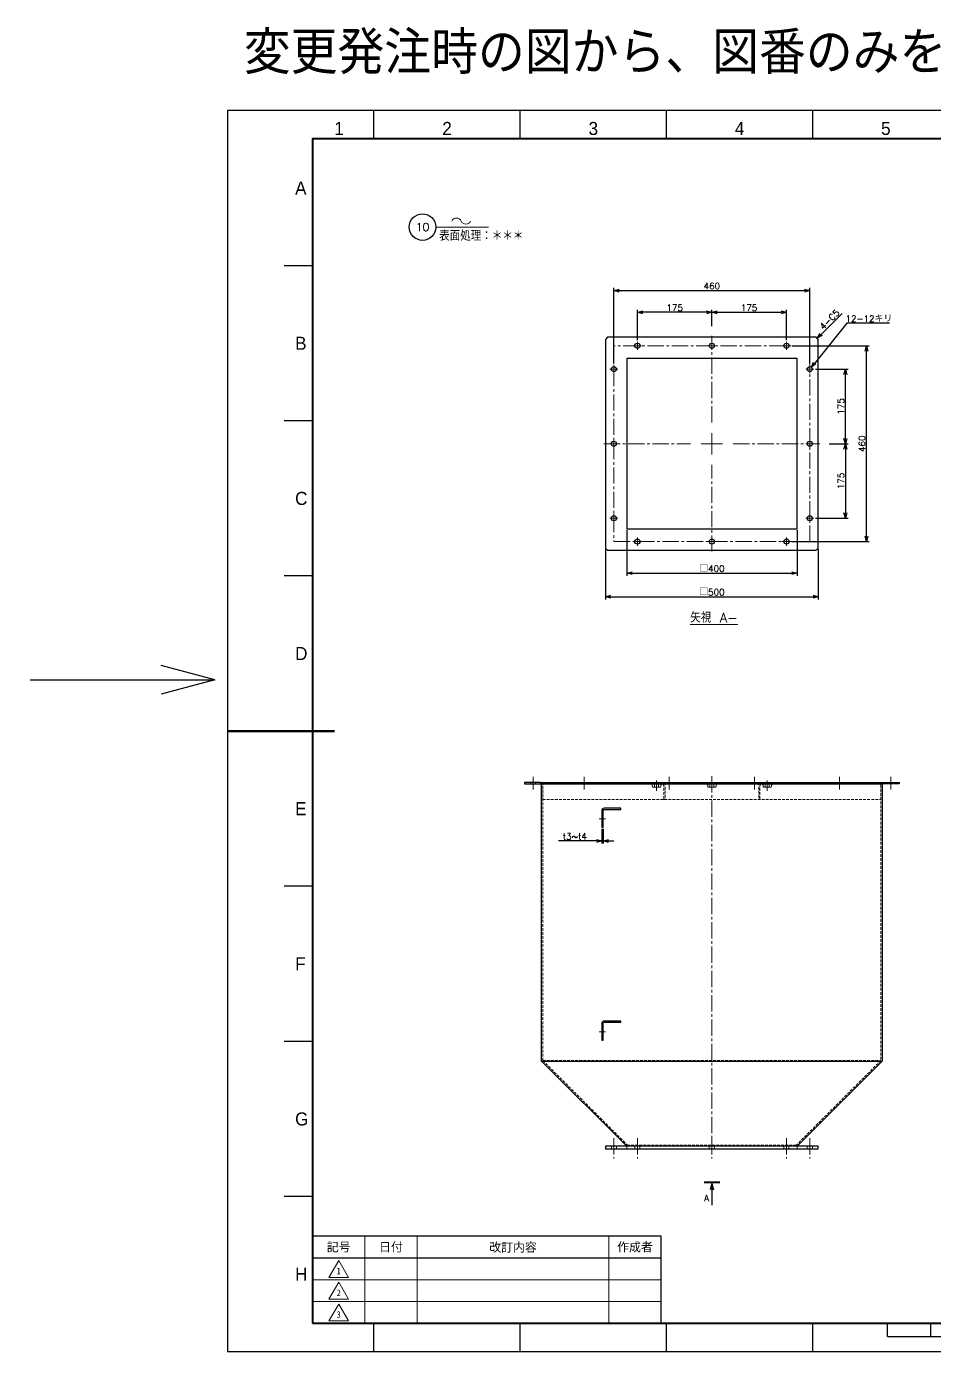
# Model space of a CAD drawing. Header units: millimetres. Extents: x 0 to 13385, y -24 to 3112.
# Drawn here: x 8791 to 10923, y 0 to 3112 of the extents above; entities that cross this region are included whole.
import ezdxf
from ezdxf import colors
from ezdxf.entities.mleader import LeaderData, LeaderLine
from ezdxf.enums import TextEntityAlignment as Align
from ezdxf.math import Vec2, Vec3

# ---------------------------------------------------------------- set-up
doc = ezdxf.new("R2010")
doc.units = ezdxf.units.MM
doc.header["$LTSCALE"] = 2
doc.header["$PDMODE"] = 99
doc.header["$PDSIZE"] = 1
doc.linetypes.add('CENTER2', pattern=[28.575, 19.05, -3.175, 3.175, -3.175])
doc.linetypes.add('HIDDEN2', pattern=[4.7625, 3.175, -1.5875])
for name, color, linetype, lineweight in [('01_外形線', 7, 'Continuous', 25), ('03_かくれ線', 6, 'HIDDEN2', 13), ('04_中心線', 1, 'CENTER2', 9), ('07_TEXT', 3, 'Continuous', 13), ('08_DIM', 3, 'Continuous', 13), ('99_図枠', 7, 'Continuous', 40)]:
    doc.layers.add(name, color=color, linetype=linetype, lineweight=lineweight)
doc.styles.add('KSS_TXT', font='txt.shx', dxfattribs={"bigfont": 'extfont2.shx'})
doc.styles.add('MS_G', font='MS Gothic.ttf')
doc.styles.get("Standard").update_dxf_attribs({"font": 'txt.shx', "bigfont": 'extfont2.shx'})
doc.styles.add('表題用', font='MS PGothic.ttf')
doc.dimstyles.new('KSS_DIM', dxfattribs={"dimscale": 5, "dimtxt": 3, "dimasz": 2.5, "dimexe": 1.25, "dimexo": 0.625, "dimtad": 1, "dimdsep": 46, "dimtxsty": 'KSS_TXT', "dimblk": 'OPEN30', "dimcen": 0, "dimazin": 2, "dimtfac": 0.75, "dimtmove": 0, "dimatfit": 3, "dimldrblk": 'OPEN30', "dimfxl": 1.25, "dimtolj": 1, "dimarcsym": 0})
doc.dimstyles.new('KSS_DIM$3', dxfattribs={"dimscale": 5, "dimtxt": 3, "dimasz": 2.5, "dimexe": 1.25, "dimexo": 0.625, "dimtad": 1, "dimtih": 1, "dimtoh": 1, "dimdsep": 46, "dimtxsty": 'KSS_TXT', "dimblk": 'OPEN30', "dimcen": 0, "dimazin": 2, "dimtfac": 0.75, "dimtofl": 0, "dimtmove": 0, "dimatfit": 3, "dimldrblk": 'OPEN30', "dimfxl": 1.25, "dimtolj": 1, "dimarcsym": 0})

# ---------------------------------------------------------------- blocks, each defined once
blk = doc.blocks.new('*U384')
at = {"layer": '04_中心線', "color": 0, "linetype": 'CENTER2', "transparency": 16777216}
for p, q in [((0, 50), (0, 253.5)), ((-253.5, 0), (-50, 0)), ((50, 0), (253.5, 0)), ((0, -253.5), (0, -50))]:
    blk.add_line(p, q, dxfattribs=at)
at = {"layer": '04_中心線', "color": 0, "linetype": 'Continuous', "transparency": 16777216}
for p, q in [((-25, 0), (25, 0)), ((0, -25), (0, 25))]:
    blk.add_line(p, q, dxfattribs=at)
blk = doc.blocks.new('*U385')
at = {"layer": '04_中心線', "color": 0, "linetype": 'CENTER2', "transparency": 16777216}
for p, q in [((-9.5, 0), (-1.2, 0)), ((0, 1.2), (0, 9.5)), ((1.2, 0), (9.5, 0)), ((0, -9.5), (0, -1.2))]:
    blk.add_line(p, q, dxfattribs=at)
at = {"layer": '04_中心線', "color": 0, "linetype": 'Continuous', "transparency": 16777216}
for p, q in [((-0.6, 0), (0.6, 0)), ((0, -0.6), (0, 0.6))]:
    blk.add_line(p, q, dxfattribs=at)
blk = doc.blocks.new('*U386')
at = {"layer": '04_中心線', "color": 0, "linetype": 'CENTER2', "transparency": 16777216}
for p, q in [((-9.5, 0), (-1.2, 0)), ((0, 1.2), (0, 9.5)), ((1.2, 0), (9.5, 0)), ((0, -9.5), (0, -1.2))]:
    blk.add_line(p, q, dxfattribs=at)
at = {"layer": '04_中心線', "color": 0, "linetype": 'Continuous', "transparency": 16777216}
for p, q in [((-0.6, 0), (0.6, 0)), ((0, -0.6), (0, 0.6))]:
    blk.add_line(p, q, dxfattribs=at)
blk = doc.blocks.new('*U387')
at = {"layer": '04_中心線', "color": 0, "linetype": 'CENTER2', "transparency": 16777216}
for p, q in [((-9.5, 0), (-1.2, 0)), ((0, 1.2), (0, 9.5)), ((1.2, 0), (9.5, 0)), ((0, -9.5), (0, -1.2))]:
    blk.add_line(p, q, dxfattribs=at)
at = {"layer": '04_中心線', "color": 0, "linetype": 'Continuous', "transparency": 16777216}
for p, q in [((-0.6, 0), (0.6, 0)), ((0, -0.6), (0, 0.6))]:
    blk.add_line(p, q, dxfattribs=at)
blk = doc.blocks.new('*U342')
at = {"layer": '04_中心線', "color": 0, "linetype": 'CENTER2', "transparency": 16777216}
for p, q in [((-9.5, 0), (-1.2, 0)), ((0, 1.2), (0, 9.5)), ((1.2, 0), (9.5, 0)), ((0, -9.5), (0, -1.2))]:
    blk.add_line(p, q, dxfattribs=at)
at = {"layer": '04_中心線', "color": 0, "linetype": 'Continuous', "transparency": 16777216}
for p, q in [((-0.6, 0), (0.6, 0)), ((0, -0.6), (0, 0.6))]:
    blk.add_line(p, q, dxfattribs=at)
blk = doc.blocks.new('*U343')
at = {"layer": '04_中心線', "color": 0, "linetype": 'CENTER2', "transparency": 16777216}
for p, q in [((-9.5, 0), (-1.2, 0)), ((0, 1.2), (0, 9.5)), ((1.2, 0), (9.5, 0)), ((0, -9.5), (0, -1.2))]:
    blk.add_line(p, q, dxfattribs=at)
at = {"layer": '04_中心線', "color": 0, "linetype": 'Continuous', "transparency": 16777216}
for p, q in [((-0.6, 0), (0.6, 0)), ((0, -0.6), (0, 0.6))]:
    blk.add_line(p, q, dxfattribs=at)
blk = doc.blocks.new('*U344')
at = {"layer": '04_中心線', "color": 0, "linetype": 'CENTER2', "transparency": 16777216}
for p, q in [((-9.5, 0), (-1.2, 0)), ((0, 1.2), (0, 9.5)), ((1.2, 0), (9.5, 0)), ((0, -9.5), (0, -1.2))]:
    blk.add_line(p, q, dxfattribs=at)
at = {"layer": '04_中心線', "color": 0, "linetype": 'Continuous', "transparency": 16777216}
for p, q in [((-0.6, 0), (0.6, 0)), ((0, -0.6), (0, 0.6))]:
    blk.add_line(p, q, dxfattribs=at)
blk = doc.blocks.new('*U345')
at = {"layer": '04_中心線', "color": 0, "linetype": 'CENTER2', "transparency": 16777216}
for p, q in [((-9.5, 0), (-1.2, 0)), ((0, 1.2), (0, 9.5)), ((1.2, 0), (9.5, 0)), ((0, -9.5), (0, -1.2))]:
    blk.add_line(p, q, dxfattribs=at)
at = {"layer": '04_中心線', "color": 0, "linetype": 'Continuous', "transparency": 16777216}
for p, q in [((-0.6, 0), (0.6, 0)), ((0, -0.6), (0, 0.6))]:
    blk.add_line(p, q, dxfattribs=at)
blk = doc.blocks.new('*U346')
at = {"layer": '04_中心線', "color": 0, "linetype": 'CENTER2', "transparency": 16777216}
for p, q in [((-9.5, 0), (-1.2, 0)), ((0, 1.2), (0, 9.5)), ((1.2, 0), (9.5, 0)), ((0, -9.5), (0, -1.2))]:
    blk.add_line(p, q, dxfattribs=at)
at = {"layer": '04_中心線', "color": 0, "linetype": 'Continuous', "transparency": 16777216}
for p, q in [((-0.6, 0), (0.6, 0)), ((0, -0.6), (0, 0.6))]:
    blk.add_line(p, q, dxfattribs=at)
blk = doc.blocks.new('*U362')
at = {"layer": '04_中心線', "color": 0, "linetype": 'CENTER2', "transparency": 16777216}
for p, q in [((-9.5, 0), (-1.2, 0)), ((0, 1.2), (0, 9.5)), ((1.2, 0), (9.5, 0)), ((0, -9.5), (0, -1.2))]:
    blk.add_line(p, q, dxfattribs=at)
at = {"layer": '04_中心線', "color": 0, "linetype": 'Continuous', "transparency": 16777216}
for p, q in [((-0.6, 0), (0.6, 0)), ((0, -0.6), (0, 0.6))]:
    blk.add_line(p, q, dxfattribs=at)
blk = doc.blocks.new('*U363')
at = {"layer": '04_中心線', "color": 0, "linetype": 'CENTER2', "transparency": 16777216}
for p, q in [((-9.5, 0), (-1.2, 0)), ((0, 1.2), (0, 9.5)), ((1.2, 0), (9.5, 0)), ((0, -9.5), (0, -1.2))]:
    blk.add_line(p, q, dxfattribs=at)
at = {"layer": '04_中心線', "color": 0, "linetype": 'Continuous', "transparency": 16777216}
for p, q in [((-0.6, 0), (0.6, 0)), ((0, -0.6), (0, 0.6))]:
    blk.add_line(p, q, dxfattribs=at)
blk = doc.blocks.new('*U364')
at = {"layer": '04_中心線', "color": 0, "linetype": 'CENTER2', "transparency": 16777216}
for p, q in [((-9.5, 0), (-1.2, 0)), ((0, 1.2), (0, 9.5)), ((1.2, 0), (9.5, 0)), ((0, -9.5), (0, -1.2))]:
    blk.add_line(p, q, dxfattribs=at)
at = {"layer": '04_中心線', "color": 0, "linetype": 'Continuous', "transparency": 16777216}
for p, q in [((-0.6, 0), (0.6, 0)), ((0, -0.6), (0, 0.6))]:
    blk.add_line(p, q, dxfattribs=at)
blk = doc.blocks.new('*U365')
at = {"layer": '04_中心線', "color": 0, "linetype": 'CENTER2', "transparency": 16777216}
for p, q in [((-9.5, 0), (-1.2, 0)), ((0, 1.2), (0, 9.5)), ((1.2, 0), (9.5, 0)), ((0, -9.5), (0, -1.2))]:
    blk.add_line(p, q, dxfattribs=at)
at = {"layer": '04_中心線', "color": 0, "linetype": 'Continuous', "transparency": 16777216}
for p, q in [((-0.6, 0), (0.6, 0)), ((0, -0.6), (0, 0.6))]:
    blk.add_line(p, q, dxfattribs=at)
blk = doc.blocks.new('AM_BALLOON1')
at = {"transparency": 16777216}
blk.add_circle((0, 0), 5, dxfattribs=at)
blk.add_attdef('B_NUMBER', text='', height=3, dxfattribs=at).set_placement((0, 0), align=Align.MIDDLE_CENTER)
blk = doc.blocks.new('_OPEN')
at = {"color": 0, "linetype": 'ByBlock'}
for p, q in [((-1, 0.17), (0, 0)), ((0, 0), (-1, -0.17)), ((0, 0), (-1, 0))]:
    blk.add_line(p, q, dxfattribs=at)
blk = doc.blocks.new('p1ba05')
for centre, start, end in [((-2.95, 0.29), 24.2276, 155.5758), ((0, 1.62), 204.2276, 335.5758)]:
    blk.add_arc(centre, 1.62, start, end)
blk = doc.blocks.new('seca05')
for q in [(-0.8, -3.5), (0.8, -3.5), (0, -10.64)]:
    blk.add_line((0, -0.5), q)
blk.add_solid([(-3.76, 0.5), (3.76, 0.5), (-3.76, -0.5), (3.76, -0.5)])
blk.add_attdef('A', text='', height=3).set_placement((-2.5, -7.37), align=Align.MIDDLE)
blk = doc.blocks.new('_Open30')
at = {"color": 0, "linetype": 'ByBlock', "lineweight": -2}
for p, q in [((-1, 0.27), (0, 0)), ((0, 0), (-1, -0.27)), ((0, 0), (-1, 0))]:
    blk.add_line(p, q, dxfattribs=at)
blk = doc.blocks.new('*D388')
at = {"layer": '08_DIM', "color": 0, "lineweight": -2, "transparency": 16777216}
for p, q in [((10643.4, 2307.2), (10720.1, 2307.2)), ((10713.9, 2144.7), (10713.9, 2294.7)), ((10676.1, 2132.2), (10720.1, 2132.2))]:
    blk.add_line(p, q, dxfattribs=at)
at = {"layer": 'Defpoints', "color": 0, "transparency": 16777216}
for p in [(10640.3, 2307.2), (10713.9, 2307.2), (10673, 2132.2)]:
    blk.add_point(p, dxfattribs=at)
at = {"layer": '08_DIM', "color": 0, "lineweight": -2, "transparency": 16777216, "xscale": 12.5, "yscale": 12.5, "zscale": 12.5}
for p, rotation in [((10713.9, 2307.2), 90), ((10713.9, 2132.2), 270)]:
    blk.add_blockref('_Open30', p, dxfattribs=dict(at, rotation=rotation))
at = {"layer": '08_DIM', "color": 0, "transparency": 16777216, "insert": (10703.3, 2219.7), "char_height": 15, "attachment_point": 5, "rotation": 90, "style": 'KSS_TXT'}
blk.add_mtext('\\A1;175', dxfattribs=at)
blk = doc.blocks.new('*D389')
at = {"layer": '08_DIM', "color": 0, "lineweight": -2, "transparency": 16777216}
for p, q in [((10676.1, 2132.2), (10720.1, 2132.2)), ((10713.9, 2119.7), (10713.9, 1969.7)), ((10643.4, 1957.2), (10720.1, 1957.2))]:
    blk.add_line(p, q, dxfattribs=at)
at = {"layer": 'Defpoints', "color": 0, "transparency": 16777216}
for p in [(10673, 2132.2), (10640.3, 1957.2), (10713.9, 1957.2)]:
    blk.add_point(p, dxfattribs=at)
at = {"layer": '08_DIM', "color": 0, "lineweight": -2, "transparency": 16777216, "xscale": 12.5, "yscale": 12.5, "zscale": 12.5}
for p, rotation in [((10713.9, 2132.2), 90), ((10713.9, 1957.2), 270)]:
    blk.add_blockref('_Open30', p, dxfattribs=dict(at, rotation=rotation))
at = {"layer": '08_DIM', "color": 0, "transparency": 16777216, "insert": (10703.3, 2044.7), "char_height": 15, "attachment_point": 5, "rotation": 90, "style": 'KSS_TXT'}
blk.add_mtext('\\A1;175', dxfattribs=at)
blk = doc.blocks.new('*D390')
at = {"layer": '08_DIM', "color": 0, "lineweight": -2, "transparency": 16777216}
for p, q in [((10588.4, 2362.2), (10769.7, 2362.2)), ((10763.5, 1914.7), (10763.5, 2349.7)), ((10588.4, 1902.2), (10769.7, 1902.2))]:
    blk.add_line(p, q, dxfattribs=at)
at = {"layer": 'Defpoints', "color": 0, "transparency": 16777216}
for p in [(10585.3, 2362.2), (10763.5, 2362.2), (10585.3, 1902.2)]:
    blk.add_point(p, dxfattribs=at)
at = {"layer": '08_DIM', "color": 0, "lineweight": -2, "transparency": 16777216, "xscale": 12.5, "yscale": 12.5, "zscale": 12.5}
for p, rotation in [((10763.5, 2362.2), 90), ((10763.5, 1902.2), 270)]:
    blk.add_blockref('_Open30', p, dxfattribs=dict(at, rotation=rotation))
at = {"layer": '08_DIM', "color": 0, "transparency": 16777216, "insert": (10752.9, 2132.2), "char_height": 15, "attachment_point": 5, "rotation": 90, "style": 'KSS_TXT'}
blk.add_mtext('\\A1;460', dxfattribs=at)
blk = doc.blocks.new('*D391')
at = {"layer": '08_DIM', "color": 0, "lineweight": -2, "transparency": 16777216}
for p, q in [((10400.3, 2408.1), (10400.3, 2447)), ((10412.8, 2440.8), (10562.8, 2440.8)), ((10575.3, 2375.3), (10575.3, 2447))]:
    blk.add_line(p, q, dxfattribs=at)
at = {"layer": 'Defpoints', "color": 0, "transparency": 16777216}
for p in [(10575.3, 2440.8), (10400.3, 2404.9), (10575.3, 2372.2)]:
    blk.add_point(p, dxfattribs=at)
at = {"layer": '08_DIM', "color": 0, "lineweight": -2, "transparency": 16777216, "xscale": 12.5, "yscale": 12.5, "zscale": 12.5, "rotation": 180}
blk.add_blockref('_Open30', (10400.3, 2440.8), dxfattribs=at)
at = {"layer": '08_DIM', "color": 0, "lineweight": -2, "transparency": 16777216, "xscale": 12.5, "yscale": 12.5, "zscale": 12.5}
blk.add_blockref('_Open30', (10575.3, 2440.8), dxfattribs=at)
at = {"layer": '08_DIM', "color": 0, "transparency": 16777216, "insert": (10487.8, 2451.4), "char_height": 15, "attachment_point": 5, "style": 'KSS_TXT'}
blk.add_mtext('\\A1;175', dxfattribs=at)
blk = doc.blocks.new('*D392')
at = {"layer": '08_DIM', "color": 0, "lineweight": -2, "transparency": 16777216}
for p, q in [((10225.3, 2375.3), (10225.3, 2447)), ((10387.8, 2440.8), (10237.8, 2440.8)), ((10400.3, 2408.1), (10400.3, 2447))]:
    blk.add_line(p, q, dxfattribs=at)
at = {"layer": 'Defpoints', "color": 0, "transparency": 16777216}
for p in [(10225.3, 2440.8), (10400.3, 2404.9), (10225.3, 2372.2)]:
    blk.add_point(p, dxfattribs=at)
at = {"layer": '08_DIM', "color": 0, "lineweight": -2, "transparency": 16777216, "xscale": 12.5, "yscale": 12.5, "zscale": 12.5, "rotation": 180}
blk.add_blockref('_Open30', (10225.3, 2440.8), dxfattribs=at)
at = {"layer": '08_DIM', "color": 0, "lineweight": -2, "transparency": 16777216, "xscale": 12.5, "yscale": 12.5, "zscale": 12.5}
blk.add_blockref('_Open30', (10400.3, 2440.8), dxfattribs=at)
at = {"layer": '08_DIM', "color": 0, "transparency": 16777216, "insert": (10312.8, 2451.4), "char_height": 15, "attachment_point": 5, "style": 'KSS_TXT'}
blk.add_mtext('\\A1;175', dxfattribs=at)
blk = doc.blocks.new('*D393')
at = {"layer": '08_DIM', "color": 0, "lineweight": -2, "transparency": 16777216}
for p, q in [((10170.3, 2320.3), (10170.3, 2498)), ((10182.8, 2491.8), (10617.8, 2491.8)), ((10630.3, 2320.3), (10630.3, 2498))]:
    blk.add_line(p, q, dxfattribs=at)
at = {"layer": 'Defpoints', "color": 0, "transparency": 16777216}
for p in [(10630.3, 2491.8), (10170.3, 2317.2), (10630.3, 2317.2)]:
    blk.add_point(p, dxfattribs=at)
at = {"layer": '08_DIM', "color": 0, "lineweight": -2, "transparency": 16777216, "xscale": 12.5, "yscale": 12.5, "zscale": 12.5, "rotation": 180}
blk.add_blockref('_Open30', (10170.3, 2491.8), dxfattribs=at)
at = {"layer": '08_DIM', "color": 0, "lineweight": -2, "transparency": 16777216, "xscale": 12.5, "yscale": 12.5, "zscale": 12.5}
blk.add_blockref('_Open30', (10630.3, 2491.8), dxfattribs=at)
at = {"layer": '08_DIM', "color": 0, "transparency": 16777216, "insert": (10400.3, 2502.4), "char_height": 15, "attachment_point": 5, "style": 'KSS_TXT'}
blk.add_mtext('\\A1;460', dxfattribs=at)
blk = doc.blocks.new('*D394')
at = {"layer": '08_DIM', "color": 0, "lineweight": -2, "transparency": 16777216}
for p, q in [((10717.5, 2415.2), (10641.9, 2321.6)), ((10817.7, 2415.2), (10717.5, 2415.2))]:
    blk.add_line(p, q, dxfattribs=at)
at = {"layer": 'Defpoints', "color": 0, "transparency": 16777216}
for p in [(10634, 2311.9), (10626.5, 2302.5)]:
    blk.add_point(p, dxfattribs=at)
at = {"layer": '08_DIM', "color": 0, "lineweight": -2, "transparency": 16777216, "xscale": 12.5, "yscale": 12.5, "zscale": 12.5, "rotation": 231.0508291700418}
blk.add_blockref('_Open30', (10634, 2311.9), dxfattribs=at)
at = {"layer": '08_DIM', "color": 0, "transparency": 16777216, "insert": (10769.2, 2425.8), "char_height": 15, "attachment_point": 5, "style": 'KSS_TXT'}
blk.add_mtext('\\A1;12-12キリ', dxfattribs=at)
blk = doc.blocks.new('*D395')
at = {"layer": '08_DIM', "color": 0, "lineweight": -2, "transparency": 16777216}
blk.add_line((10656.6, 2388.5), (10705.9, 2437.8), dxfattribs=at)
at = {"layer": 'Defpoints', "color": 0, "transparency": 16777216}
for p in [(10756.6, 2488.5), (10756.6, 2488.5), (10647.8, 2379.7)]:
    blk.add_point(p, dxfattribs=at)
at = {"layer": '08_DIM', "color": 0, "lineweight": -2, "transparency": 16777216, "xscale": 12.5, "yscale": 12.5, "zscale": 12.5, "rotation": 225}
blk.add_blockref('_Open30', (10647.8, 2379.7), dxfattribs=at)
at = {"layer": '08_DIM', "color": 0, "transparency": 16777216, "insert": (10676.7, 2423.7), "char_height": 15, "attachment_point": 5, "rotation": 45, "style": 'KSS_TXT'}
blk.add_mtext('\\A1;4-C5', dxfattribs=at)
blk = doc.blocks.new('*D396')
at = {"layer": '08_DIM', "color": 0, "lineweight": -2, "transparency": 16777216}
for p, q in [((10200.3, 1929.1), (10200.3, 1821.8)), ((10600.3, 1929.1), (10600.3, 1821.8)), ((10212.8, 1828.1), (10587.8, 1828.1))]:
    blk.add_line(p, q, dxfattribs=at)
at = {"layer": 'Defpoints', "color": 0, "transparency": 16777216}
for p in [(10200.3, 1932.2), (10600.3, 1932.2), (10600.3, 1828.1)]:
    blk.add_point(p, dxfattribs=at)
at = {"layer": '08_DIM', "color": 0, "lineweight": -2, "transparency": 16777216, "xscale": 12.5, "yscale": 12.5, "zscale": 12.5, "rotation": 180}
blk.add_blockref('_Open30', (10200.3, 1828.1), dxfattribs=at)
at = {"layer": '08_DIM', "color": 0, "lineweight": -2, "transparency": 16777216, "xscale": 12.5, "yscale": 12.5, "zscale": 12.5}
blk.add_blockref('_Open30', (10600.3, 1828.1), dxfattribs=at)
at = {"layer": '08_DIM', "color": 0, "transparency": 16777216, "insert": (10400.3, 1838.7), "char_height": 15, "attachment_point": 5, "style": 'KSS_TXT'}
blk.add_mtext('\\A1;□400', dxfattribs=at)
blk = doc.blocks.new('*D397')
at = {"layer": '08_DIM', "color": 0, "lineweight": -2, "transparency": 16777216}
for p, q in [((10150.3, 1884.1), (10150.3, 1766.6)), ((10650.3, 1884.1), (10650.3, 1766.6)), ((10162.8, 1772.9), (10637.8, 1772.9))]:
    blk.add_line(p, q, dxfattribs=at)
at = {"layer": 'Defpoints', "color": 0, "transparency": 16777216}
for p in [(10150.3, 1887.2), (10650.3, 1887.2), (10650.3, 1772.9)]:
    blk.add_point(p, dxfattribs=at)
at = {"layer": '08_DIM', "color": 0, "lineweight": -2, "transparency": 16777216, "xscale": 12.5, "yscale": 12.5, "zscale": 12.5, "rotation": 180}
blk.add_blockref('_Open30', (10150.3, 1772.9), dxfattribs=at)
at = {"layer": '08_DIM', "color": 0, "lineweight": -2, "transparency": 16777216, "xscale": 12.5, "yscale": 12.5, "zscale": 12.5}
blk.add_blockref('_Open30', (10650.3, 1772.9), dxfattribs=at)
at = {"layer": '08_DIM', "color": 0, "transparency": 16777216, "insert": (10400.3, 1783.5), "char_height": 15, "attachment_point": 5, "style": 'KSS_TXT'}
blk.add_mtext('\\A1;□500', dxfattribs=at)
blk = doc.blocks.new('*D398')
at = {"layer": '08_DIM', "color": 0, "lineweight": -2, "transparency": 16777216}
for p, q in [((10141.6, 1228), (10141.6, 1192.8)), ((10144.8, 1228), (10144.8, 1192.8)), ((10129.1, 1199.1), (10040.4, 1199.1)), ((10144.8, 1199.1), (10141.6, 1199.1)), ((10157.3, 1199.1), (10169.8, 1199.1))]:
    blk.add_line(p, q, dxfattribs=at)
at = {"layer": 'Defpoints', "color": 0, "transparency": 16777216}
for p in [(10141.6, 1231.1), (10144.8, 1231.1), (10141.6, 1199.1)]:
    blk.add_point(p, dxfattribs=at)
at = {"layer": '08_DIM', "color": 0, "lineweight": -2, "transparency": 16777216, "xscale": 12.5, "yscale": 12.5, "zscale": 12.5}
blk.add_blockref('_Open30', (10141.6, 1199.1), dxfattribs=at)
at = {"layer": '08_DIM', "color": 0, "lineweight": -2, "transparency": 16777216, "xscale": 12.5, "yscale": 12.5, "zscale": 12.5, "rotation": 180}
blk.add_blockref('_Open30', (10144.8, 1199.1), dxfattribs=at)
at = {"layer": '08_DIM', "color": 0, "transparency": 16777216, "insert": (10078.5, 1209.7), "char_height": 15, "attachment_point": 5, "style": 'KSS_TXT'}
blk.add_mtext('\\A1;t3~t4', dxfattribs=at)

msp = doc.modelspace()

# ---------------------------------------------------------------- hatches: boundary and pattern name
at = {"layer": '03_かくれ線'}
h = msp.add_hatch(color=256, dxfattribs=at)
h.dxf.hatch_style = 1
h.paths.add_polyline_path([(10260.452, 1333.142), (10257.767, 1333.142, 0.01693831), (10257.463, 1333.131), (10260.452, 1330.142)])
h = msp.add_hatch(color=256, dxfattribs=at)
h.dxf.hatch_style = 1
h.paths.add_polyline_path([(10280.082, 1333.142), (10282.767, 1333.142, -0.01693831), (10283.072, 1333.131), (10280.082, 1330.142)])
h = msp.add_hatch(color=256, dxfattribs=at)
h.dxf.hatch_style = 1
h.paths.add_polyline_path([(10390.452, 1330.142), (10390.452, 1333.142), (10387.452, 1333.142)])
h.paths.add_polyline_path([(10410.082, 1330.142), (10413.082, 1333.142), (10410.082, 1333.142)])
h = msp.add_hatch(color=256, dxfattribs=at)
h.dxf.hatch_style = 1
h.paths.add_polyline_path([(10520.452, 1333.142), (10517.767, 1333.142, 0.01693831), (10517.463, 1333.131), (10520.452, 1330.142)])
h = msp.add_hatch(color=256, dxfattribs=at)
h.dxf.hatch_style = 1
h.paths.add_polyline_path([(10540.082, 1333.142), (10542.767, 1333.142, -0.01693831), (10543.072, 1333.131), (10540.082, 1330.142)])

# ---------------------------------------------------------------- linework, layer by layer
for p, q in [((9232.83, 1577.768), (9106.561, 1611.602)), ((8799.279, 1577.768), (9232.83, 1577.768)), ((9232.83, 1577.768), (9106.561, 1543.934)), ((10000.267, 1336.142), (10800.267, 1336.142)), ((10000.267, 1333.142), (10800.267, 1333.142))]:
    msp.add_line(p, q)
msp.add_lwpolyline([(10600.267, 482.142), (10200.267, 482.142), (10000.267, 682.142), (10000.267, 1336.142), (10800.267, 1336.142), (10800.267, 682.142), (10600.267, 482.142)])
for points in [[(10141.617, 1270.142), (10141.617, 1231.142), (10144.617, 1231.142), (10144.617, 1270.142, -0.41421356), (10147.617, 1273.142), (10186.617, 1273.142), (10186.617, 1276.142), (10147.617, 1276.142, 0.41421356)], [(10141.617, 770.142), (10141.617, 731.142), (10144.617, 731.142), (10144.617, 770.142, -0.41421356), (10147.617, 773.142), (10186.617, 773.142), (10186.617, 776.142), (10147.617, 776.142, 0.41421356)]]:
    msp.add_lwpolyline(points, format="xyb", close=True)
for centre, start, end in [((9997.267, 1330.142), 60, 90), ((10803.267, 1330.142), 90, 120)]:
    msp.add_arc(centre, 6, start, end)
at = {"layer": '01_外形線'}
for p, q in [((9997.267, 1336.142), (9960.267, 1336.142)), ((9960.267, 1336.142), (9960.267, 1333.142)), ((9960.267, 1333.142), (9997.267, 1333.142)), ((10800.267, 1330.142), (10800.267, 1330.142)), ((10803.267, 1336.142), (10840.267, 1336.142)), ((10840.267, 1333.142), (10803.267, 1333.142)), ((10840.267, 1336.142), (10840.267, 1333.142)), ((10000.267, 682.142), (10800.267, 682.142))]:
    msp.add_line(p, q, dxfattribs=at)
for points in [[(10155.267, 1882.19), (10645.267, 1882.19), (10650.267, 1887.19), (10650.267, 2377.19), (10645.267, 2382.19), (10155.267, 2382.19), (10150.267, 2377.19), (10150.267, 1887.19)], [(10200.267, 1932.19), (10600.267, 1932.19), (10600.267, 2332.19), (10200.267, 2332.19)], [(10150.267, 476.142), (10650.267, 476.142), (10650.267, 482.142), (10150.267, 482.142)]]:
    msp.add_lwpolyline(points, close=True, dxfattribs=at)
for centre in [(10225.267, 2362.19), (10400.267, 2362.19), (10575.267, 2362.19), (10170.267, 2307.19), (10630.267, 2307.19), (10170.267, 2132.19), (10630.267, 2132.19), (10170.267, 1957.19), (10630.267, 1957.19), (10225.267, 1902.19), (10400.267, 1902.19), (10575.267, 1902.19)]:
    msp.add_circle(centre, 6, dxfattribs=at)
for centre, start, end in [((9997.267, 1330.142), 360, 90), ((10803.267, 1330.142), 90, 180)]:
    msp.add_arc(centre, 3, start, end, dxfattribs=at)
at = {"layer": '03_かくれ線'}
for p, q in [((9974.267, 1336.142), (9974.267, 1333.142)), ((9986.267, 1336.142), (9986.267, 1333.142)), ((10797.967, 1333.142), (10002.567, 1333.142)), ((10003.267, 683.384), (10003.267, 1336.142)), ((10003.267, 1333.142), (10797.267, 1333.142)), ((10094.267, 1336.142), (10094.267, 1333.142)), ((10106.267, 1336.142), (10106.267, 1333.142)), ((10294.267, 1336.142), (10294.267, 1333.142)), ((10306.267, 1336.142), (10306.267, 1333.142)), ((10394.267, 1336.142), (10394.267, 1333.142)), ((10394.267, 1336.142), (10394.267, 1333.142)), ((10406.267, 1336.142), (10406.267, 1333.142)), ((10406.267, 1336.142), (10406.267, 1333.142)), ((10494.267, 1336.142), (10494.267, 1333.142)), ((10506.267, 1336.142), (10506.267, 1333.142)), ((10694.267, 1336.142), (10694.267, 1333.142)), ((10706.267, 1336.142), (10706.267, 1333.142)), ((10797.267, 1330.142), (10797.267, 683.384)), ((10814.267, 1336.142), (10814.267, 1333.142)), ((10826.267, 1336.142), (10826.267, 1333.142)), ((10144.617, 1256.642), (10141.617, 1256.642)), ((10144.617, 1245.642), (10141.617, 1245.642)), ((10144.617, 756.642), (10141.617, 756.642)), ((10144.617, 745.642), (10141.617, 745.642)), ((10003.267, 683.384), (10797.267, 683.384)), ((10003.267, 683.384), (10202.389, 484.263)), ((10797.267, 683.384), (10598.146, 484.263)), ((10164.267, 482.142), (10164.267, 476.142)), ((10176.267, 482.142), (10176.267, 476.142)), ((10200.267, 482.142), (10202.389, 484.263)), ((10200.267, 482.142), (10200.267, 476.142)), ((10598.146, 484.263), (10202.389, 484.263)), ((10219.267, 482.142), (10219.267, 476.142)), ((10231.267, 482.142), (10231.267, 476.142)), ((10394.267, 482.142), (10394.267, 476.142)), ((10406.267, 482.142), (10406.267, 476.142)), ((10569.267, 482.142), (10569.267, 476.142)), ((10581.267, 482.142), (10581.267, 476.142)), ((10600.267, 482.142), (10598.146, 484.263)), ((10600.267, 482.142), (10600.267, 476.142)), ((10624.267, 482.142), (10624.267, 476.142)), ((10636.267, 482.142), (10636.267, 476.142))]:
    msp.add_line(p, q, dxfattribs=at)
msp.add_lwpolyline([(10003.267, 1296.142), (10797.267, 1296.142), (10797.267, 1336.142), (10003.267, 1336.142)], close=True, dxfattribs=at)
for points in [[(10290.267, 1296.142), (10289.267, 1296.142, -0.41421356), (10287.267, 1298.142), (10287.267, 1328.642, 0.41421356), (10282.767, 1333.142), (10252.267, 1333.142, -0.41421356), (10250.267, 1335.142), (10250.267, 1336.142), (10290.267, 1336.142)], [(10510.267, 1296.142), (10511.267, 1296.142, 0.41421356), (10513.267, 1298.142), (10513.267, 1328.642, -0.41421356), (10517.767, 1333.142), (10548.267, 1333.142, 0.41421356), (10550.267, 1335.142), (10550.267, 1336.142), (10510.267, 1336.142)]]:
    msp.add_lwpolyline(points, format="xyb", close=True, dxfattribs=at)
for points in [[(10280.082, 1333.142), (10260.452, 1333.142)], [(10260.452, 1333.142), (10260.452, 1326.045)], [(10260.452, 1326.045), (10262.017, 1325.142)], [(10278.517, 1325.142), (10262.017, 1325.142)], [(10265.36, 1333.142), (10265.36, 1326.045)], [(10275.175, 1333.142), (10275.175, 1326.045)], [(10280.082, 1326.045), (10278.517, 1325.142)], [(10280.082, 1333.142), (10280.082, 1326.045)], [(10280.082, 1333.142), (10280.082, 1330.142), (10283.082, 1333.142), (10280.082, 1333.142)], [(10390.452, 1333.142), (10390.452, 1330.142), (10387.452, 1333.142), (10390.452, 1333.142)], [(10390.452, 1333.142), (10410.082, 1333.142)], [(10390.452, 1333.142), (10390.452, 1326.045)], [(10390.452, 1326.045), (10392.017, 1325.142)], [(10392.017, 1325.142), (10408.517, 1325.142)], [(10395.36, 1333.142), (10395.36, 1326.045)], [(10405.175, 1333.142), (10405.175, 1326.045)], [(10410.082, 1326.045), (10408.517, 1325.142)], [(10410.082, 1333.142), (10410.082, 1326.045)], [(10410.082, 1333.142), (10410.082, 1330.142), (10413.082, 1333.142), (10410.082, 1333.142)], [(10520.452, 1333.142), (10520.452, 1330.142), (10517.452, 1333.142), (10520.452, 1333.142)], [(10520.452, 1333.142), (10540.082, 1333.142)], [(10520.452, 1333.142), (10520.452, 1326.045)], [(10520.452, 1326.045), (10522.017, 1325.142)], [(10522.017, 1325.142), (10538.517, 1325.142)], [(10525.36, 1333.142), (10525.36, 1326.045)], [(10535.175, 1333.142), (10535.175, 1326.045)], [(10540.082, 1326.045), (10538.517, 1325.142)], [(10540.082, 1333.142), (10540.082, 1326.045)], [(10540.082, 1333.142), (10540.082, 1330.142), (10543.082, 1333.142), (10540.082, 1333.142)]]:
    msp.add_lwpolyline(points, dxfattribs=at)
for points in [[(10265.36, 1326.045, -0.26794911), (10260.452, 1326.045)], [(10275.175, 1326.045, -0.18411176), (10265.36, 1326.045)], [(10280.082, 1326.045, -0.26794911), (10275.175, 1326.045)], [(10390.452, 1326.045, 0.26794911), (10395.36, 1326.045)], [(10395.36, 1326.045, 0.18411176), (10405.175, 1326.045)], [(10405.175, 1326.045, 0.26794911), (10410.082, 1326.045)], [(10520.452, 1326.045, 0.26794911), (10525.36, 1326.045)], [(10525.36, 1326.045, 0.18411176), (10535.175, 1326.045)], [(10535.175, 1326.045, 0.26794911), (10540.082, 1326.045)]]:
    msp.add_lwpolyline(points, format="xyb", dxfattribs=at)
for centre, start, end in [((9997.267, 1330.142), 360, 60), ((10803.267, 1330.142), 120, 180)]:
    msp.add_arc(centre, 6, start, end, dxfattribs=at)
at = {"layer": '04_中心線'}
for p, q in [((9980.267, 1349.642), (9980.267, 1319.642)), ((10100.267, 1349.642), (10100.267, 1319.642)), ((10300.267, 1349.642), (10300.267, 1319.642)), ((10400.267, 1351.142), (10400.267, 467.142)), ((10500.267, 1349.642), (10500.267, 1319.642)), ((10700.267, 1349.642), (10700.267, 1319.642)), ((10820.267, 1349.642), (10820.267, 1319.642)), ((10135.617, 1251.142), (10150.617, 1251.142)), ((10135.617, 751.142), (10150.617, 751.142)), ((10170.267, 501.142), (10170.267, 453.142)), ((10225.267, 501.142), (10225.267, 453.142)), ((10400.267, 501.142), (10400.267, 453.142)), ((10575.267, 501.142), (10575.267, 453.142)), ((10630.267, 501.142), (10630.267, 453.142))]:
    msp.add_line(p, q, dxfattribs=at)
msp.add_lwpolyline([(10170.267, 1902.19), (10630.267, 1902.19), (10630.267, 2362.19), (10170.267, 2362.19)], close=True, dxfattribs=at)
for points in [[(10270.267, 1317.142), (10270.267, 1341.142)], [(10400.267, 1317.142), (10400.267, 1341.142)], [(10530.267, 1317.142), (10530.267, 1341.142)]]:
    msp.add_lwpolyline(points, dxfattribs=at)
at = {"layer": '08_DIM'}
msp.add_line((9752.049, 2641.013), (9875.466, 2641.013), dxfattribs=at)
at = {"layer": '99_図枠', "lineweight": 25}
for p, q in [((9606.588, 2848.079), (9606.588, 2914.6)), ((9950.094, 2848.079), (9950.094, 2914.6)), ((10293.601, 2848.079), (10293.601, 2914.6)), ((10637.107, 2848.079), (10637.107, 2914.6)), ((9462.441, 2550.238), (9395.92, 2550.238)), ((9462.441, 2185.876), (9395.92, 2185.876)), ((9462.441, 1821.513), (9395.92, 1821.513)), ((9462.441, 1092.789), (9395.92, 1092.789)), ((9462.441, 728.427), (9395.92, 728.427)), ((9462.441, 364.065), (9395.92, 364.065)), ((9462.441, 219.735), (10281.166, 219.735)), ((9606.588, 0), (9606.588, 66.224)), ((9950.094, 0), (9950.094, 66.224)), ((10293.601, 0), (10293.601, 66.224)), ((10637.107, 0), (10637.107, 66.224)), ((10812.417, 35.522), (10812.417, 66.224)), ((10914.757, 35.522), (10914.757, 66.224)), ((10812.417, 35.522), (11835.823, 35.522))]:
    msp.add_line(p, q, dxfattribs=at)
at = {"layer": '99_図枠', "lineweight": 53}
msp.add_line((9263.081, 1457.151), (9513.611, 1457.151), dxfattribs=at)
at = {"layer": '99_図枠', "lineweight": 13}
for p, q in [((9585.25, 66.224), (9585.25, 270.905)), ((9708.059, 66.224), (9708.059, 270.905)), ((10158.358, 66.224), (10158.358, 270.905)), ((9462.441, 168.565), (10281.166, 168.565)), ((9462.441, 117.394), (10281.166, 117.394))]:
    msp.add_line(p, q, dxfattribs=at)
at = {"layer": '99_図枠'}
msp.add_lwpolyline([(9462.441, 66.224), (13318.637, 66.224), (13318.637, 2848.079), (9462.441, 2848.079)], close=True, dxfattribs=at)
at = {"layer": '99_図枠', "lineweight": 25}
msp.add_lwpolyline([(9462.441, 66.224), (10281.166, 66.224), (10281.166, 270.905), (9462.441, 270.905)], close=True, dxfattribs=at)
at = {"layer": '99_図枠', "lineweight": 13}
for points in [[(9500.819, 173.999), (9523.845, 213.883), (9546.872, 173.999), (9500.819, 173.999)], [(9500.819, 122.829), (9523.845, 162.712), (9546.872, 122.829), (9500.819, 122.829)], [(9500.819, 71.659), (9523.845, 111.542), (9546.872, 71.659), (9500.819, 71.659)]]:
    msp.add_lwpolyline(points, dxfattribs=at)
at = {"layer": 'Defpoints'}
msp.add_lwpolyline([(9263.081, 0), (13385.159, 0), (13385.159, 2914.6), (9263.081, 2914.6)], close=True, dxfattribs=at)

# ---------------------------------------------------------------- block references
at = {"xscale": 5, "yscale": 5, "zscale": 5}
msp.add_blockref('seca05', (10400.267, 397.138), dxfattribs=at).add_auto_attribs({'A': 'A'})
at = {"layer": '04_中心線', "linetype": 'CENTER2'}
for name, p in [('*U384', (10400.267, 2132.19)), ('*U385', (10225.267, 2362.19)), ('*U386', (10400.267, 2362.19)), ('*U387', (10575.267, 2362.19)), ('*U365', (10170.267, 2307.19)), ('*U342', (10630.267, 2307.19)), ('*U364', (10170.267, 2132.19)), ('*U343', (10630.267, 2132.19)), ('*U363', (10170.267, 1957.19)), ('*U344', (10630.267, 1957.19)), ('*U362', (10225.267, 1902.19)), ('*U346', (10400.267, 1902.19)), ('*U345', (10575.267, 1902.19))]:
    msp.add_blockref(name, p, dxfattribs=at)
at = {"layer": '08_DIM', "xscale": 7.5, "yscale": 7.5, "zscale": 7.5}
msp.add_blockref('p1ba05', (9822.535, 2647.851), dxfattribs=at)

# ---------------------------------------------------------------- texts
at = {"layer": '07_TEXT', "style": 'KSS_TXT'}
msp.add_text('%%u矢視 A-', height=22.5, dxfattribs=at).set_placement((10349.433, 1712.184))
at = {"layer": '07_TEXT', "attachment_point": 1, "style": 'KSS_TXT'}
for s, insert, char_height in [('変更発注時の図から、図番のみを他の図面と同シリーズに戻したもの', (9300.925, 3100.611), 100), ('表面処理：＊＊＊', (9759.703, 2631.498), 22.5)]:
    msp.add_mtext(s, dxfattribs=dict(at, insert=insert, char_height=char_height))
at = {"layer": '99_図枠', "lineweight": 13, "style": '表題用'}
for s, p in [('1', (9524.482, 2848.079)), ('2', (9778.341, 2848.079)), ('3', (10121.848, 2848.079)), ('4', (10465.354, 2848.079)), ('5', (10808.86, 2848.079))]:
    msp.add_text(s, height=30.702, dxfattribs=at).set_placement(p, align=Align.BOTTOM_CENTER)
for s, p in [('A', (9421.505, 2732.419)), ('B', (9421.505, 2368.057)), ('C', (9421.505, 2003.695)), ('D', (9421.505, 1639.332)), ('E', (9421.505, 1274.97)), ('F', (9421.505, 910.608)), ('G', (9421.505, 546.246)), ('H', (9421.505, 181.884))]:
    msp.add_text(s, height=30.702, dxfattribs=at).set_placement(p, align=Align.MIDDLE_LEFT)
at = {"layer": '99_図枠', "style": '表題用'}
for s, p in [('記号', (9523.845, 245.32)), ('日付', (9646.654, 245.32)), ('作成者', (10219.762, 245.32))]:
    msp.add_text(s, height=20.4681, dxfattribs=at).set_placement(p, align=Align.MIDDLE_CENTER)
msp.add_text('改訂内容', height=20.4681, dxfattribs=at).set_placement((9933.208, 245.32), align=Align.MIDDLE)
at = {"layer": '99_図枠', "lineweight": 13, "style": 'MS_G'}
for s, p in [('1', (9523.845, 189.033)), ('2', (9523.845, 137.862)), ('3', (9523.845, 86.692))]:
    msp.add_text(s, height=15.351, dxfattribs=at).set_placement(p, align=Align.MIDDLE)

# ---------------------------------------------------------------- dimensions: what is measured, and where the dimension line sits
at = {"layer": '08_DIM'}
for base, p1, p2, picture, middle in [((10630.267, 2491.769), (10170.267, 2317.19), (10630.267, 2317.19), '*D393', (10400.267, 2502.394)), ((10225.267, 2440.751), (10400.267, 2404.948), (10225.267, 2372.19), '*D392', (10312.767, 2451.376)), ((10575.267, 2440.751), (10400.267, 2404.948), (10575.267, 2372.19), '*D391', (10487.767, 2451.376))]:
    dim = msp.add_linear_dim(base=base, p1=p1, p2=p2, dimstyle='KSS_DIM', dxfattribs=at)
    dim.commit()
    dim.dimension.update_dxf_attribs({"geometry": picture, "text_midpoint": middle})
dim = msp.add_linear_dim(base=(10756.603, 2488.525), p1=(10647.767, 2379.69), p2=(10756.603, 2488.525), angle=45, text='4-C5', dimstyle='KSS_DIM', override={"dimse1": 1, "dimse2": 1, "dimsd2": 1}, dxfattribs=at)
dim.commit()
dim.dimension.update_dxf_attribs({"geometry": '*D395', "text_midpoint": (10684.242, 2416.165), "dimtype": 161})
dim = msp.add_diameter_dim_2p(p1=(10626.496, 2302.524), p2=(10634.039, 2311.856), text='12-<>キリ', dimstyle='KSS_DIM$3', override={"dimpost": '<>', "dimtix": 1}, dxfattribs=at)
dim.commit()
dim.dimension.update_dxf_attribs({"geometry": '*D394', "text_midpoint": (10769.163, 2415.156), "dimtype": 163})
for base, p1, p2, picture, middle in [((10763.492, 2362.19), (10585.267, 1902.19), (10585.267, 2362.19), '*D390', (10752.867, 2132.19)), ((10713.88, 2307.19), (10673.025, 2132.19), (10640.267, 2307.19), '*D388', (10703.255, 2219.69)), ((10713.88, 1957.19), (10673.025, 2132.19), (10640.267, 1957.19), '*D389', (10703.255, 2044.69))]:
    dim = msp.add_linear_dim(base=base, p1=p1, p2=p2, angle=90, dimstyle='KSS_DIM', dxfattribs=at)
    dim.commit()
    dim.dimension.update_dxf_attribs({"geometry": picture, "text_midpoint": middle})
for base, p1, p2, text, picture, middle in [((10600.267, 1828.066), (10200.267, 1932.19), (10600.267, 1932.19), '□<>', '*D396', (10400.267, 1838.691)), ((10650.267, 1772.896), (10150.267, 1887.19), (10650.267, 1887.19), '□<>', '*D397', (10400.267, 1783.521)), ((10141.617, 1199.094), (10144.817, 1231.142), (10141.617, 1231.142), 't3~t4', '*D398', (10078.492, 1209.719))]:
    dim = msp.add_linear_dim(base=base, p1=p1, p2=p2, text=text, dimstyle='KSS_DIM', dxfattribs=at)
    dim.commit()
    dim.dimension.update_dxf_attribs({"geometry": picture, "text_midpoint": middle})

# ---------------------------------------------------------------- leaders
ml = msp.add_multileader_block('Standard', dxfattribs=at)
ml.set_content('AM_BALLOON1', color=256, scale=6.25)
ml.set_attribute('B_NUMBER', '10', width=0)
ml.set_leader_properties(color=256, linetype='ByLayer', lineweight=-1)
ml.set_arrow_properties(name='OPEN')
ml.build(insert=Vec2(0, 0))
ml.multileader.update_dxf_attribs({"leader_type": 0, "has_dogleg": 0, "text_right_attachment_type": 6, "dogleg_length": 0, "arrow_head_size": 12.5, "scale": 2.5, "block_connection_type": 1})
ctx = ml.context
ctx.base_point, ctx.scale, ctx.char_height, ctx.arrow_head_size, ctx.landing_gap_size, ctx.plane_origin = Vec3(9720.755, 2641.054), 2.5, 25, 12.5, 12.5, Vec3(9720.755, 2641.054)
ctx.right_attachment, ctx.attachment_type = 6, 1
notes = []
notes.append((ctx, [(0, (0, 0, 0), (0, 0), (1, 0), 1, [])]))
ctx.block.insert = Vec3(9720.755, 2641.054)
for ctx, leaders in notes:
    for number, flags, end, landing, length, lines in leaders:
        leader = LeaderData()
        leader.index, (leader.has_last_leader_line, leader.has_dogleg_vector, leader.attachment_direction) = number, flags
        leader.last_leader_point, leader.dogleg_vector, leader.dogleg_length = Vec3(end), Vec3(landing), length
        for number, points, colour, breaks in lines:
            line = LeaderLine()
            line.index, line.vertices, line.color, line.breaks = number, Vec3.list(points), colors.encode_raw_color(colour), breaks
            leader.lines.append(line)
        ctx.leaders.append(leader)

doc.saveas('drawing.dxf')
